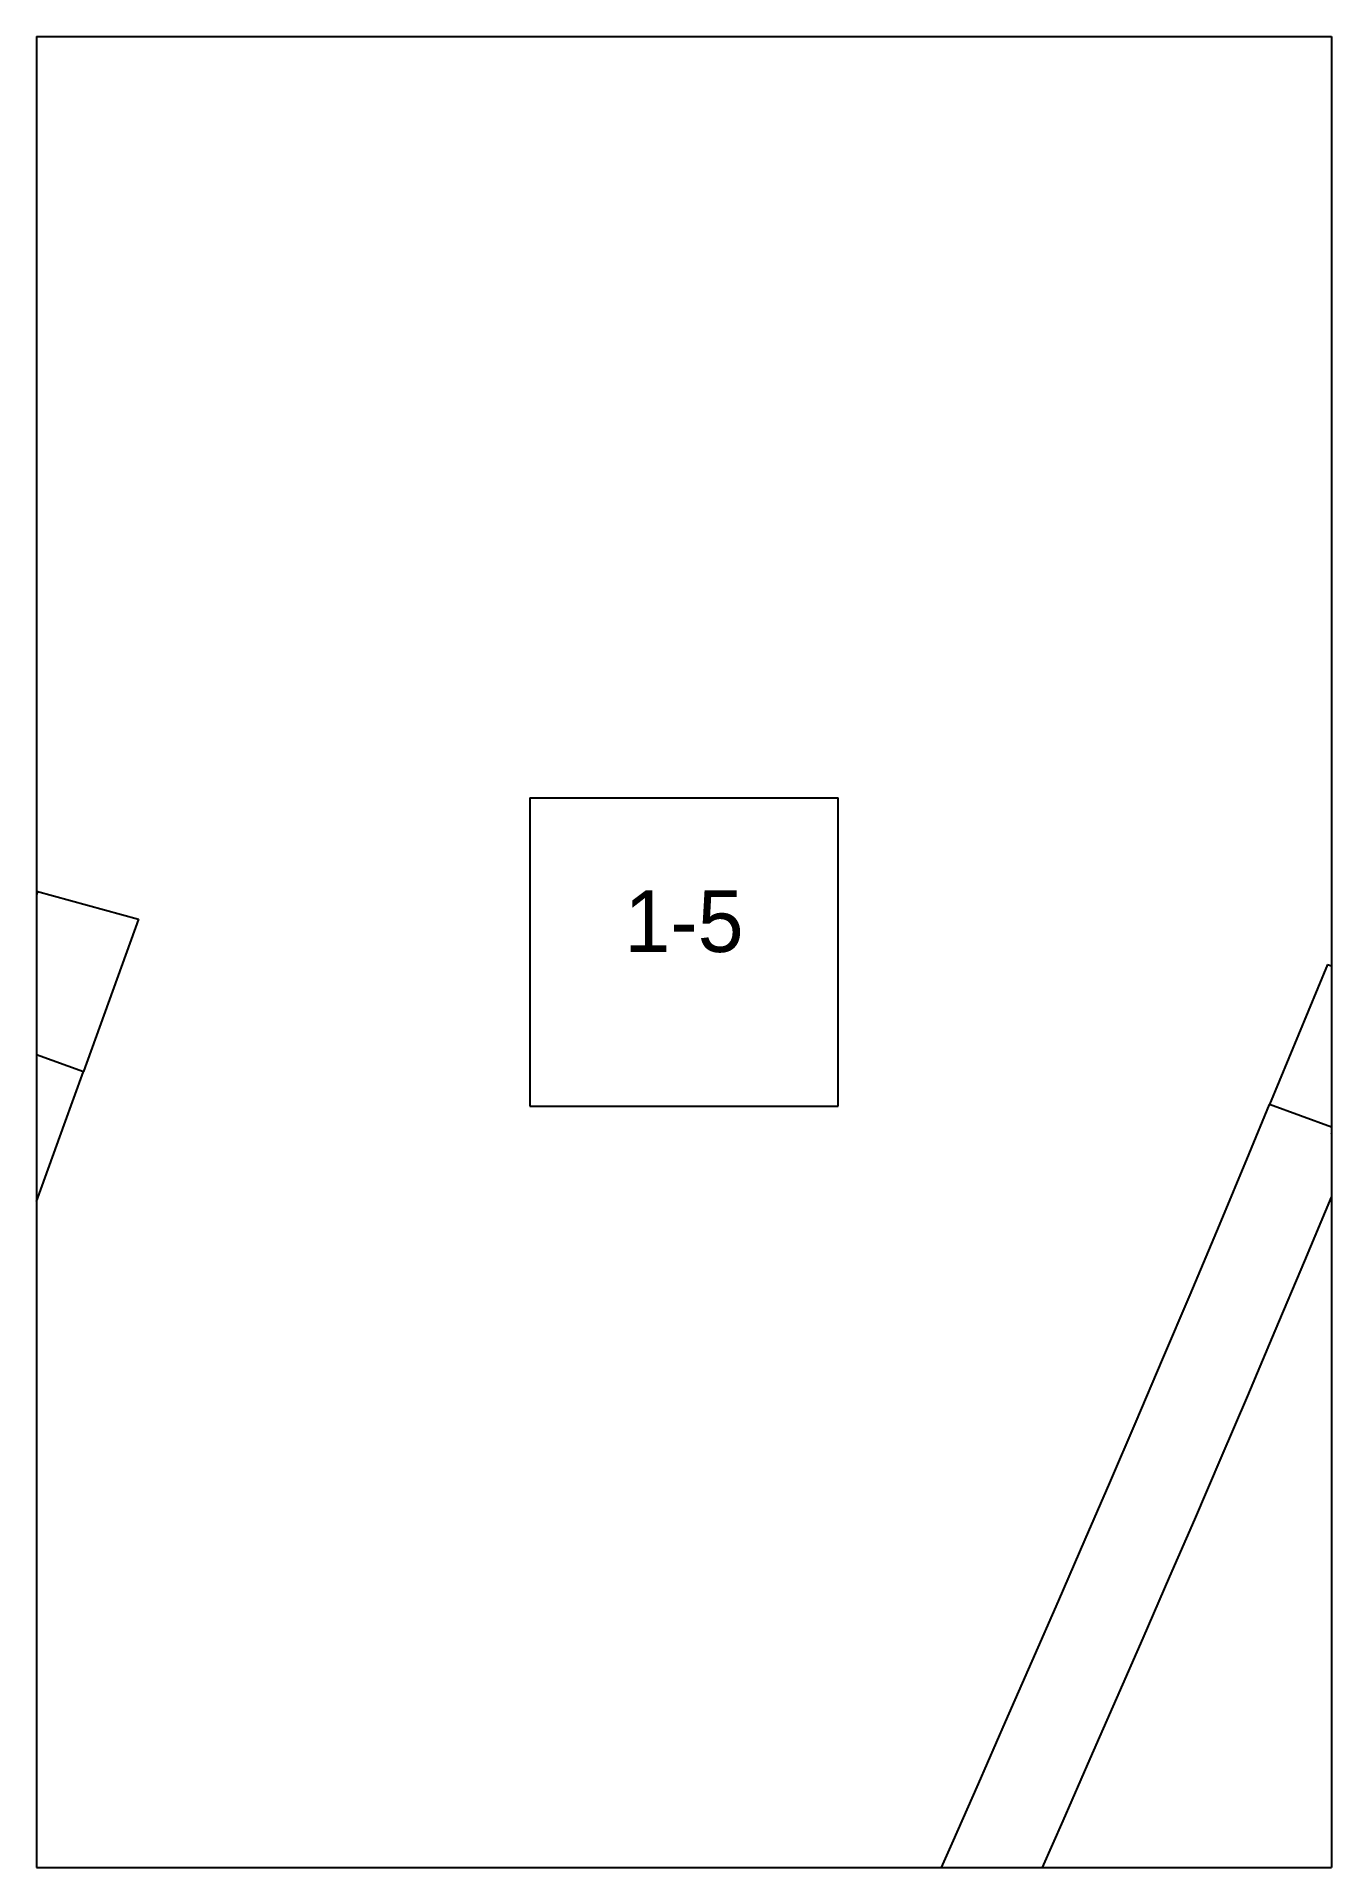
# Paper-space layout 'Plan 1-5' of a CAD drawing. Header units: metres, sheet in millimetres. Extents: x 0 to 210, y 0 to 297.
# The model-space entities are those that its viewports show. They can reach past a viewport. Long polylines and large blocks are cut down to what shows.
import ezdxf
from ezdxf.enums import TextEntityAlignment as Align

# ---------------------------------------------------------------- set-up
doc = ezdxf.new("R2010")
doc.units = ezdxf.units.M
for name, color, linetype in [('default', 7, 'Continuous'), ('TEXTLAYER', 7, 'Continuous'), ('VIEWPORTS', 7, 'Continuous')]:
    doc.layers.add(name, color=color, linetype=linetype)

msp = doc.modelspace()

# ---------------------------------------------------------------- linework, layer by layer
at = {"color": 9}
for p, q in [((630, 0), (840, 0)), ((840, 0), (840, -297)), ((840, 0), (1050, 0)), ((840, 0), (840, -297)), ((1050, 0), (1050, -297)), ((1050, 0), (1260, 0)), ((1050, 0), (1050, -297)), ((920, -123.5), (970, -123.5)), ((920, -123.5), (920, -173.5)), ((970, -173.5), (970, -123.5)), ((920, -173.5), (970, -173.5)), ((630, -297), (840, -297)), ((630, -297), (840, -297)), ((840, -297), (1050, -297)), ((840, -297), (840, -594)), ((840, -297), (1050, -297)), ((840, -297), (840, -594)), ((1050, -297), (1260, -297)), ((1050, -297), (1050, -594)), ((1050, -297), (1260, -297)), ((1050, -297), (1050, -594))]:
    msp.add_line(p, q, dxfattribs=at)
at = {"layer": 'default', "color": 7, "linetype": 'Continuous'}
for p, q in [((494.57, -43.28), (856.5, -143.19)), ((840.15, -138.67), (833.5, -162.77)), ((856.5, -143.19), (847.61, -167.86)), ((1049.39, -150.55), (1039.98, -173.25)), ((1049.39, -150.55), (1400.22, -265.74)), ((833.5, -162.77), (847.61, -167.86)), ((844.48, -176.54), (847.61, -167.86)), ((1036.68, -181.22), (1039.98, -173.25)), ((1054.07, -178.4), (1039.98, -173.25)), ((1052.96, -174.94), (1050.84, -175.82)), ((840.21, -188.39), (844.48, -176.54)), ((1050.84, -175.82), (1049.96, -177.94)), ((1049.96, -177.94), (1050.84, -180.06)), ((1049.96, -177.94), (1055.96, -177.94)), ((1050.55, -186.94), (1054.07, -178.4)), ((1050.84, -180.06), (1052.96, -180.94)), ((1031.85, -192.81), (1036.68, -181.22)), ((1045.7, -198.58), (1050.55, -186.94)), ((836.05, -200), (840.21, -188.39)), ((1027.09, -204.14), (1031.85, -192.81)), ((1040.91, -209.96), (1045.7, -198.58)), ((1022.63, -214.63), (1027.09, -204.14)), ((1036.43, -220.5), (1040.91, -209.96)), ((1018.33, -224.68), (1022.63, -214.63)), ((1032.12, -230.58), (1036.43, -220.5)), ((1014.05, -234.61), (1018.33, -224.68)), ((1027.83, -240.55), (1032.12, -230.58)), ((1010.06, -243.83), (1014.05, -234.61)), ((1023.82, -249.79), (1027.83, -240.55)), ((1005.72, -253.81), (1010.06, -243.83)), ((1019.48, -259.79), (1023.82, -249.79)), ((1001.46, -263.57), (1005.72, -253.81)), ((1015.21, -269.57), (1019.48, -259.79)), ((997.15, -273.39), (1001.46, -263.57)), ((1010.9, -279.41), (1015.21, -269.57)), ((992.75, -283.43), (997.15, -273.39)), ((1006.48, -289.46), (1010.9, -279.41)), ((988.48, -293.15), (992.75, -283.43)), ((1002.21, -299.18), (1006.48, -289.46)), ((984.03, -303.26), (988.48, -293.15))]:
    msp.add_line(p, q, dxfattribs=at)

# ---------------------------------------------------------------- texts
at = {"layer": 'TEXTLAYER', "color": 1}
msp.add_text('1-5', height=10, dxfattribs=at).set_placement((945, -148.5), align=Align.CENTER)

psp = doc.layouts.new('Plan 1-5')

# ---------------------------------------------------------------- viewports
at = {"layer": 'VIEWPORTS'}
psp.add_viewport(center=(105, 148.5), size=(210, 297), view_center_point=(945, -148.5), view_height=297, dxfattribs=at)

doc.saveas('drawing.dxf')
